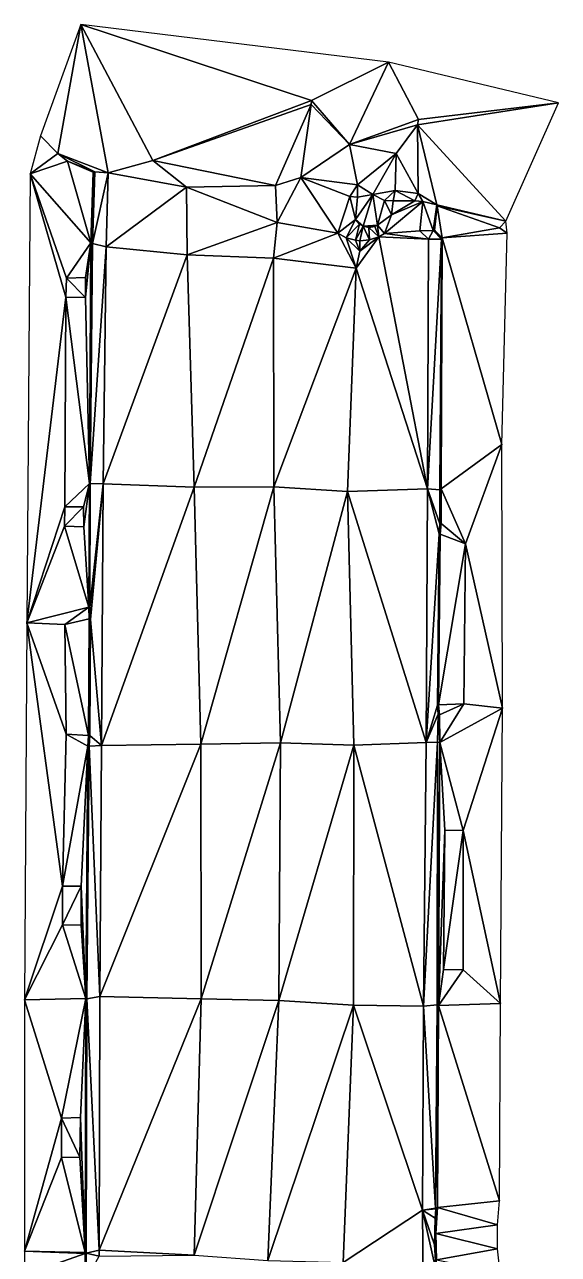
# Model space of a CAD drawing. Header units: feet. Extents: x 6354526 to 6354860, y 1931187 to 1931537.
# Drawn here: x 6354653 to 6354708, y 1931410.1 to 1931536.8 of the extents above; entities that cross this region are included whole.
import ezdxf

# ---------------------------------------------------------------- set-up
doc = ezdxf.new("R2010")
doc.units = ezdxf.units.FT
doc.header["$MEASUREMENT"] = 0
doc.layers.get('0').update_dxf_attribs({"linetype": 'CONTINUOUS'})

msp = doc.modelspace()

# ---------------------------------------------------------------- linework, layer by layer
at = {"linetype": 'Continuous', "lineweight": -3}
for points in [[(6354656.4, 1931523.57, 149.14), (6354658.77, 1931536.85, 139.64), (6354654.61, 1931525.4, 148.96)], [(6354656.4, 1931523.57, 149.14), (6354661.57, 1931521.57, 148.4), (6354658.77, 1931536.85, 139.64)], [(6354682.54, 1931529.03, 140.22), (6354658.77, 1931536.85, 139.64), (6354666.2, 1931522.84, 149.26)], [(6354666.2, 1931522.84, 149.26), (6354658.77, 1931536.85, 139.64), (6354661.57, 1931521.57, 148.4)], [(6354682.54, 1931529.03, 140.22), (6354690.45, 1931532.98, 139.88), (6354658.77, 1931536.85, 139.64)], [(6354682.54, 1931529.03, 140.22), (6354686.44, 1931524.48, 143.83), (6354690.45, 1931532.98, 139.88)], [(6354693.56, 1931527.08, 140.27), (6354690.45, 1931532.98, 139.88), (6354686.44, 1931524.48, 143.83)], [(6354693.56, 1931527.08, 140.27), (6354707.97, 1931528.78, 140.02), (6354690.45, 1931532.98, 139.88)], [(6354682.54, 1931529.03, 140.22), (6354666.2, 1931522.84, 149.26), (6354682.51, 1931528.63, 141.62)], [(6354666.2, 1931522.84, 149.26), (6354678.81, 1931520.26, 148.86), (6354682.51, 1931528.63, 141.62)], [(6354678.81, 1931520.26, 148.86), (6354681.42, 1931521.08, 149.12), (6354682.51, 1931528.63, 141.62)], [(6354681.42, 1931521.08, 149.12), (6354686.44, 1931524.48, 143.83), (6354682.51, 1931528.63, 141.62)], [(6354682.54, 1931529.03, 140.22), (6354682.51, 1931528.63, 141.62), (6354686.44, 1931524.48, 143.83)], [(6354702.54, 1931516.59, 148.84), (6354707.97, 1931528.78, 140.02), (6354693.46, 1931526.52, 141)], [(6354693.56, 1931527.08, 140.27), (6354693.46, 1931526.52, 141), (6354707.97, 1931528.78, 140.02)], [(6354693.56, 1931527.08, 140.27), (6354686.44, 1931524.48, 143.83), (6354693.46, 1931526.52, 141)], [(6354693.46, 1931526.52, 141), (6354686.44, 1931524.48, 143.83), (6354691.25, 1931523.58, 143.81)], [(6354693.51, 1931519.45, 148.35), (6354693.46, 1931526.52, 141), (6354691.25, 1931523.58, 143.81)], [(6354702.54, 1931516.59, 148.84), (6354693.46, 1931526.52, 141), (6354695.45, 1931518.27, 148.46)], [(6354693.51, 1931519.45, 148.35), (6354695.45, 1931518.27, 148.46), (6354693.46, 1931526.52, 141)], [(6354656.4, 1931523.57, 149.14), (6354654.61, 1931525.4, 148.96), (6354653.56, 1931521.47, 148.81)], [(6354681.42, 1931521.08, 149.12), (6354687.26, 1931520.33, 146.8), (6354686.44, 1931524.48, 143.83)], [(6354691.25, 1931523.58, 143.81), (6354686.44, 1931524.48, 143.83), (6354687.26, 1931520.33, 146.8)], [(6354657.39, 1931522.79, 148.8), (6354656.4, 1931523.57, 149.14), (6354653.56, 1931521.47, 148.81)], [(6354657.39, 1931522.79, 148.8), (6354660.21, 1931521.68, 148.29), (6354656.4, 1931523.57, 149.14)], [(6354656.4, 1931523.57, 149.14), (6354660.21, 1931521.68, 148.29), (6354661.57, 1931521.57, 148.4)], [(6354691.25, 1931523.58, 143.81), (6354687.26, 1931520.33, 146.8), (6354688.85, 1931519.35, 147.13)], [(6354691.25, 1931523.58, 143.81), (6354688.85, 1931519.35, 147.13), (6354691.17, 1931519.77, 147.21)], [(6354693.51, 1931519.45, 148.35), (6354691.25, 1931523.58, 143.81), (6354691.17, 1931519.77, 147.21)], [(6354657.39, 1931522.79, 148.8), (6354653.56, 1931521.47, 148.81), (6354659.8, 1931514.35, 148.65)], [(6354657.39, 1931522.79, 148.8), (6354659.8, 1931514.35, 148.65), (6354660.04, 1931521.63, 148.71)], [(6354657.39, 1931522.79, 148.8), (6354660.04, 1931521.63, 148.71), (6354660.21, 1931521.68, 148.29)], [(6354660.04, 1931521.63, 148.71), (6354659.97, 1931514.3, 148.21), (6354660.21, 1931521.68, 148.29)], [(6354659.97, 1931514.3, 148.21), (6354661.57, 1931521.57, 148.4), (6354660.21, 1931521.68, 148.29)], [(6354666.2, 1931522.84, 149.26), (6354661.57, 1931521.57, 148.4), (6354669.65, 1931520.11, 148.56)], [(6354666.2, 1931522.84, 149.26), (6354669.65, 1931520.11, 148.56), (6354678.81, 1931520.26, 148.86)], [(6354653.2, 1931475.21, 148.58), (6354657.22, 1931508.76, 148.61), (6354653.56, 1931521.47, 148.81)], [(6354653.56, 1931521.47, 148.81), (6354657.3, 1931510.71, 148.59), (6354659.8, 1931514.35, 148.65)], [(6354653.56, 1931521.47, 148.81), (6354657.22, 1931508.76, 148.61), (6354657.3, 1931510.71, 148.59)], [(6354660.04, 1931521.63, 148.71), (6354659.8, 1931514.35, 148.65), (6354659.97, 1931514.3, 148.21)], [(6354661.57, 1931521.57, 148.4), (6354659.97, 1931514.3, 148.21), (6354661.37, 1931513.94, 148.43)], [(6354669.65, 1931520.11, 148.56), (6354661.57, 1931521.57, 148.4), (6354661.37, 1931513.94, 148.43)], [(6354678.81, 1931520.26, 148.86), (6354679, 1931516.45, 148.83), (6354681.42, 1931521.08, 149.12)], [(6354681.42, 1931521.08, 149.12), (6354679, 1931516.45, 148.83), (6354685.24, 1931515.37, 148.64)], [(6354681.42, 1931521.08, 149.12), (6354686.47, 1931519.14, 148.02), (6354687.26, 1931520.33, 146.8)], [(6354681.42, 1931521.08, 149.12), (6354685.24, 1931515.37, 148.64), (6354686.47, 1931519.14, 148.02)], [(6354669.71, 1931513.14, 148.72), (6354669.65, 1931520.11, 148.56), (6354661.37, 1931513.94, 148.43)], [(6354678.81, 1931520.26, 148.86), (6354669.65, 1931520.11, 148.56), (6354679, 1931516.45, 148.83)], [(6354669.71, 1931513.14, 148.72), (6354679, 1931516.45, 148.83), (6354669.65, 1931520.11, 148.56)], [(6354686.47, 1931519.14, 148.02), (6354687.26, 1931519.07, 147.28), (6354687.26, 1931520.33, 146.8)], [(6354687.06, 1931516.75, 147.83), (6354687.84, 1931516.07, 147.64), (6354688.85, 1931519.35, 147.13)], [(6354687.06, 1931516.75, 147.83), (6354688.85, 1931519.35, 147.13), (6354687.26, 1931519.07, 147.28)], [(6354687.26, 1931520.33, 146.8), (6354687.26, 1931519.07, 147.28), (6354688.85, 1931519.35, 147.13)], [(6354689.32, 1931516.17, 147.62), (6354688.85, 1931519.35, 147.13), (6354687.84, 1931516.07, 147.64)], [(6354691.17, 1931519.77, 147.21), (6354688.85, 1931519.35, 147.13), (6354690.05, 1931518.72, 147.29)], [(6354689.32, 1931516.17, 147.62), (6354690.05, 1931518.72, 147.29), (6354688.85, 1931519.35, 147.13)], [(6354690.96, 1931518.69, 148.09), (6354691.17, 1931519.77, 147.21), (6354690.05, 1931518.72, 147.29)], [(6354693.19, 1931518.68, 148.41), (6354691.17, 1931519.77, 147.21), (6354690.96, 1931518.69, 148.09)], [(6354693.19, 1931518.68, 148.41), (6354693.51, 1931519.45, 148.35), (6354691.17, 1931519.77, 147.21)], [(6354693.19, 1931518.68, 148.41), (6354694.02, 1931518.62, 148.54), (6354693.51, 1931519.45, 148.35)], [(6354693.51, 1931519.45, 148.35), (6354694.02, 1931518.62, 148.54), (6354695.45, 1931518.27, 148.46)], [(6354686.47, 1931519.14, 148.02), (6354685.24, 1931515.37, 148.64), (6354687.06, 1931516.75, 147.83)], [(6354686.47, 1931519.14, 148.02), (6354687.06, 1931516.75, 147.83), (6354687.26, 1931519.07, 147.28)], [(6354690.78, 1931517.24, 148.12), (6354690.05, 1931518.72, 147.29), (6354689.32, 1931516.17, 147.62)], [(6354690.78, 1931517.24, 148.12), (6354690.96, 1931518.69, 148.09), (6354690.05, 1931518.72, 147.29)], [(6354690.06, 1931515.31, 148.3), (6354693.71, 1931515.6, 148.8), (6354694.02, 1931518.62, 148.54)], [(6354690.06, 1931515.31, 148.3), (6354694.02, 1931518.62, 148.54), (6354690.78, 1931517.24, 148.12)], [(6354693.19, 1931518.68, 148.41), (6354690.96, 1931518.69, 148.09), (6354690.78, 1931517.24, 148.12)], [(6354693.19, 1931518.68, 148.41), (6354690.78, 1931517.24, 148.12), (6354694.02, 1931518.62, 148.54)], [(6354694.02, 1931518.62, 148.54), (6354693.71, 1931515.6, 148.8), (6354695.07, 1931515.62, 148.7)], [(6354694.02, 1931518.62, 148.54), (6354695.07, 1931515.62, 148.7), (6354695.45, 1931518.27, 148.46)], [(6354695.07, 1931515.62, 148.7), (6354695.48, 1931518.19, 148.92), (6354695.45, 1931518.27, 148.46)], [(6354695.07, 1931515.62, 148.7), (6354695.19, 1931515.65, 149.14), (6354695.48, 1931518.19, 148.92)], [(6354696.01, 1931514.89, 148.74), (6354695.48, 1931518.19, 148.92), (6354695.19, 1931515.65, 149.14)], [(6354702.54, 1931516.59, 148.84), (6354695.45, 1931518.27, 148.46), (6354695.48, 1931518.19, 148.92)], [(6354701.92, 1931515.92, 148.79), (6354695.48, 1931518.19, 148.92), (6354696.01, 1931514.89, 148.74)], [(6354701.92, 1931515.92, 148.79), (6354702.54, 1931516.59, 148.84), (6354695.48, 1931518.19, 148.92)], [(6354686.11, 1931514.89, 148.55), (6354687.06, 1931516.75, 147.83), (6354685.24, 1931515.37, 148.64)], [(6354686.11, 1931514.89, 148.55), (6354687.48, 1931516.28, 147.72), (6354687.06, 1931516.75, 147.83)], [(6354687.48, 1931516.28, 147.72), (6354687.84, 1931516.07, 147.64), (6354687.06, 1931516.75, 147.83)], [(6354690.78, 1931517.24, 148.12), (6354689.32, 1931516.17, 147.62), (6354690.06, 1931515.31, 148.3)], [(6354669.71, 1931513.14, 148.72), (6354678.62, 1931512.77, 148.96), (6354679, 1931516.45, 148.83)], [(6354685.24, 1931515.37, 148.64), (6354679, 1931516.45, 148.83), (6354678.62, 1931512.77, 148.96)], [(6354685.24, 1931515.37, 148.64), (6354678.62, 1931512.77, 148.96), (6354687.13, 1931511.75, 148.76)], [(6354686.11, 1931514.89, 148.55), (6354685.24, 1931515.37, 148.64), (6354687.13, 1931511.75, 148.76)], [(6354687.08, 1931514.62, 148.45), (6354687.48, 1931516.28, 147.72), (6354686.11, 1931514.89, 148.55)], [(6354687.08, 1931514.62, 148.45), (6354687.84, 1931516.07, 147.64), (6354687.48, 1931516.28, 147.72)], [(6354687.52, 1931514.58, 148.41), (6354687.84, 1931516.07, 147.64), (6354687.08, 1931514.62, 148.45)], [(6354688.52, 1931514.66, 148.37), (6354687.84, 1931516.07, 147.64), (6354687.52, 1931514.58, 148.41)], [(6354689.32, 1931516.17, 147.62), (6354687.84, 1931516.07, 147.64), (6354689.07, 1931516.05, 147.62)], [(6354689.07, 1931516.05, 147.62), (6354687.84, 1931516.07, 147.64), (6354688.45, 1931515.94, 147.63)], [(6354688.52, 1931514.66, 148.37), (6354688.45, 1931515.94, 147.63), (6354687.84, 1931516.07, 147.64)], [(6354689.47, 1931514.97, 148.33), (6354689.07, 1931516.05, 147.62), (6354688.45, 1931515.94, 147.63)], [(6354689.47, 1931514.97, 148.33), (6354688.45, 1931515.94, 147.63), (6354688.52, 1931514.66, 148.37)], [(6354689.47, 1931514.97, 148.33), (6354689.32, 1931516.17, 147.62), (6354689.07, 1931516.05, 147.62)], [(6354690.06, 1931515.31, 148.3), (6354689.32, 1931516.17, 147.62), (6354689.47, 1931514.97, 148.33)], [(6354693.71, 1931515.6, 148.8), (6354690.06, 1931515.31, 148.3), (6354694.59, 1931514.75, 148.43)], [(6354694.59, 1931514.75, 148.43), (6354695.07, 1931515.62, 148.7), (6354693.71, 1931515.6, 148.8)], [(6354694.59, 1931514.75, 148.43), (6354695.92, 1931514.74, 148.33), (6354695.07, 1931515.62, 148.7)], [(6354695.07, 1931515.62, 148.7), (6354695.92, 1931514.74, 148.33), (6354695.19, 1931515.65, 149.14)], [(6354695.92, 1931514.74, 148.33), (6354696.01, 1931514.89, 148.74), (6354695.19, 1931515.65, 149.14)], [(6354701.92, 1931515.92, 148.79), (6354696.01, 1931514.89, 148.74), (6354702.71, 1931515.37, 148.77)], [(6354702.16, 1931493.58, 148.72), (6354702.71, 1931515.37, 148.77), (6354696.01, 1931514.89, 148.74)], [(6354701.92, 1931515.92, 148.79), (6354702.71, 1931515.37, 148.77), (6354702.54, 1931516.59, 148.84)], [(6354659.25, 1931510.78, 148.7), (6354659.8, 1931514.35, 148.65), (6354657.3, 1931510.71, 148.59)], [(6354659.8, 1931514.35, 148.65), (6354659.25, 1931510.78, 148.7), (6354659.26, 1931508.72, 148.6)], [(6354659.26, 1931508.72, 148.6), (6354659.66, 1931489.56, 148.44), (6354659.8, 1931514.35, 148.65)], [(6354659.66, 1931489.56, 148.44), (6354659.97, 1931514.3, 148.21), (6354659.8, 1931514.35, 148.65)], [(6354659.97, 1931514.3, 148.21), (6354659.66, 1931489.56, 148.44), (6354659.72, 1931489.56, 148.03)], [(6354659.72, 1931489.56, 148.03), (6354661.37, 1931513.94, 148.43), (6354659.97, 1931514.3, 148.21)], [(6354686.11, 1931514.89, 148.55), (6354687.13, 1931511.75, 148.76), (6354687.52, 1931513.52, 148.67)], [(6354687.08, 1931514.62, 148.45), (6354686.11, 1931514.89, 148.55), (6354687.52, 1931513.52, 148.67)], [(6354687.52, 1931514.58, 148.41), (6354687.08, 1931514.62, 148.45), (6354687.52, 1931513.52, 148.67)], [(6354694.49, 1931489.01, 148.25), (6354689.47, 1931514.97, 148.33), (6354687.13, 1931511.75, 148.76)], [(6354689.47, 1931514.97, 148.33), (6354687.52, 1931513.52, 148.67), (6354687.13, 1931511.75, 148.76)], [(6354689.47, 1931514.97, 148.33), (6354688.52, 1931514.66, 148.37), (6354687.52, 1931513.52, 148.67)], [(6354688.52, 1931514.66, 148.37), (6354687.52, 1931514.58, 148.41), (6354687.52, 1931513.52, 148.67)], [(6354690.06, 1931515.31, 148.3), (6354689.47, 1931514.97, 148.33), (6354694.59, 1931514.75, 148.43)], [(6354694.49, 1931489.01, 148.25), (6354694.59, 1931514.75, 148.43), (6354689.47, 1931514.97, 148.33)], [(6354695.92, 1931514.74, 148.33), (6354694.59, 1931514.75, 148.43), (6354694.49, 1931489.01, 148.25)], [(6354695.92, 1931514.74, 148.33), (6354694.49, 1931489.01, 148.25), (6354695.75, 1931488.91, 148.14)], [(6354695.75, 1931488.91, 148.14), (6354695.91, 1931489, 148.58), (6354695.92, 1931514.74, 148.33)], [(6354702.16, 1931493.58, 148.72), (6354696.01, 1931514.89, 148.74), (6354695.91, 1931489, 148.58)], [(6354695.91, 1931489, 148.58), (6354696.01, 1931514.89, 148.74), (6354695.92, 1931514.74, 148.33)], [(6354659.72, 1931489.56, 148.03), (6354661.07, 1931489.53, 148.23), (6354661.37, 1931513.94, 148.43)], [(6354669.71, 1931513.14, 148.72), (6354661.37, 1931513.94, 148.43), (6354661.07, 1931489.53, 148.23)], [(6354670.46, 1931489.2, 148.63), (6354669.71, 1931513.14, 148.72), (6354661.07, 1931489.53, 148.23)], [(6354670.46, 1931489.2, 148.63), (6354678.62, 1931512.77, 148.96), (6354669.71, 1931513.14, 148.72)], [(6354670.46, 1931489.2, 148.63), (6354678.64, 1931489.22, 148.73), (6354678.62, 1931512.77, 148.96)], [(6354678.64, 1931489.22, 148.73), (6354687.13, 1931511.75, 148.76), (6354678.62, 1931512.77, 148.96)], [(6354678.64, 1931489.22, 148.73), (6354686.24, 1931488.75, 148.61), (6354687.13, 1931511.75, 148.76)], [(6354686.24, 1931488.75, 148.61), (6354694.49, 1931489.01, 148.25), (6354687.13, 1931511.75, 148.76)], [(6354657.3, 1931510.71, 148.59), (6354657.22, 1931508.76, 148.61), (6354659.26, 1931508.72, 148.6)], [(6354659.25, 1931510.78, 148.7), (6354657.3, 1931510.71, 148.59), (6354659.26, 1931508.72, 148.6)], [(6354653.2, 1931475.21, 148.58), (6354657.12, 1931487.16, 148.42), (6354657.22, 1931508.76, 148.61)], [(6354657.22, 1931508.76, 148.61), (6354657.12, 1931487.16, 148.42), (6354659.66, 1931489.56, 148.44)], [(6354657.22, 1931508.76, 148.61), (6354659.66, 1931489.56, 148.44), (6354659.26, 1931508.72, 148.6)], [(6354698.4, 1931483.34, 148.58), (6354702.16, 1931493.58, 148.72), (6354695.91, 1931489, 148.58)], [(6354698.4, 1931483.34, 148.58), (6354702.22, 1931466.4, 148.54), (6354702.16, 1931493.58, 148.72)], [(6354659.04, 1931487.17, 148.44), (6354659.66, 1931489.56, 148.44), (6354657.12, 1931487.16, 148.42)], [(6354659.66, 1931489.56, 148.44), (6354659.04, 1931487.17, 148.44), (6354659.07, 1931485.1, 148.44)], [(6354659.66, 1931489.56, 148.44), (6354659.07, 1931485.1, 148.44), (6354659.58, 1931476.83, 148.42)], [(6354659.72, 1931489.56, 148.03), (6354659.66, 1931489.56, 148.44), (6354659.58, 1931476.83, 148.42)], [(6354659.72, 1931489.56, 148.03), (6354659.58, 1931476.83, 148.42), (6354659.71, 1931476.8, 147.98)], [(6354659.71, 1931476.8, 147.98), (6354661.07, 1931489.53, 148.23), (6354659.72, 1931489.56, 148.03)], [(6354661.07, 1931489.53, 148.23), (6354659.71, 1931476.8, 147.98), (6354659.75, 1931475.54, 147.95)], [(6354659.75, 1931475.54, 147.95), (6354660.88, 1931462.56, 148.05), (6354661.07, 1931489.53, 148.23)], [(6354670.46, 1931489.2, 148.63), (6354661.07, 1931489.53, 148.23), (6354660.88, 1931462.56, 148.05)], [(6354671.14, 1931462.72, 148.63), (6354670.46, 1931489.2, 148.63), (6354660.88, 1931462.56, 148.05)], [(6354671.14, 1931462.72, 148.63), (6354678.64, 1931489.22, 148.73), (6354670.46, 1931489.2, 148.63)], [(6354671.14, 1931462.72, 148.63), (6354679.35, 1931462.85, 148.6), (6354678.64, 1931489.22, 148.73)], [(6354679.35, 1931462.85, 148.6), (6354686.24, 1931488.75, 148.61), (6354678.64, 1931489.22, 148.73)], [(6354679.35, 1931462.85, 148.6), (6354686.89, 1931462.61, 148.43), (6354686.24, 1931488.75, 148.61)], [(6354686.24, 1931488.75, 148.61), (6354694.36, 1931462.89, 148.1), (6354694.49, 1931489.01, 148.25)], [(6354686.89, 1931462.61, 148.43), (6354694.36, 1931462.89, 148.1), (6354686.24, 1931488.75, 148.61)], [(6354694.36, 1931462.89, 148.1), (6354695.7, 1931484.39, 148.11), (6354694.49, 1931489.01, 148.25)], [(6354694.49, 1931489.01, 148.25), (6354695.7, 1931484.39, 148.11), (6354695.77, 1931485.41, 148.11)], [(6354694.49, 1931489.01, 148.25), (6354695.77, 1931485.41, 148.11), (6354695.75, 1931488.91, 148.14)], [(6354695.75, 1931488.91, 148.14), (6354695.88, 1931485.43, 148.55), (6354695.91, 1931489, 148.58)], [(6354695.75, 1931488.91, 148.14), (6354695.77, 1931485.41, 148.11), (6354695.88, 1931485.43, 148.55)], [(6354698.4, 1931483.34, 148.58), (6354695.91, 1931489, 148.58), (6354695.88, 1931485.43, 148.55)], [(6354653.2, 1931475.21, 148.58), (6354657.09, 1931485.15, 148.41), (6354657.12, 1931487.16, 148.42)], [(6354659.04, 1931487.17, 148.44), (6354657.09, 1931485.15, 148.41), (6354659.07, 1931485.1, 148.44)], [(6354659.04, 1931487.17, 148.44), (6354657.12, 1931487.16, 148.42), (6354657.09, 1931485.15, 148.41)], [(6354653.2, 1931475.21, 148.58), (6354659.58, 1931476.83, 148.42), (6354657.09, 1931485.15, 148.41)], [(6354657.09, 1931485.15, 148.41), (6354659.58, 1931476.83, 148.42), (6354659.07, 1931485.1, 148.44)], [(6354695.7, 1931484.39, 148.11), (6354695.78, 1931484.34, 148.28), (6354695.88, 1931485.43, 148.55)], [(6354695.77, 1931485.41, 148.11), (6354695.7, 1931484.39, 148.11), (6354695.88, 1931485.43, 148.55)], [(6354698.4, 1931483.34, 148.58), (6354695.88, 1931485.43, 148.55), (6354695.78, 1931484.34, 148.28)], [(6354694.36, 1931462.89, 148.1), (6354695.52, 1931466.73, 147.94), (6354695.7, 1931484.39, 148.11)], [(6354695.7, 1931484.39, 148.11), (6354695.52, 1931466.73, 147.94), (6354695.78, 1931484.34, 148.28)], [(6354695.52, 1931466.73, 147.94), (6354695.61, 1931466.76, 148.13), (6354695.78, 1931484.34, 148.28)], [(6354698.4, 1931483.34, 148.58), (6354695.78, 1931484.34, 148.28), (6354695.61, 1931466.76, 148.13)], [(6354698.24, 1931466.86, 148.46), (6354698.4, 1931483.34, 148.58), (6354695.61, 1931466.76, 148.13)], [(6354698.24, 1931466.86, 148.46), (6354702.22, 1931466.4, 148.54), (6354698.4, 1931483.34, 148.58)], [(6354657.12, 1931475.04, 148.43), (6354659.58, 1931476.83, 148.42), (6354653.2, 1931475.21, 148.58)], [(6354657.12, 1931475.04, 148.43), (6354659.61, 1931475.61, 148.07), (6354659.58, 1931476.83, 148.42)], [(6354659.71, 1931476.8, 147.98), (6354659.58, 1931476.83, 148.42), (6354659.61, 1931475.61, 148.07)], [(6354659.75, 1931475.54, 147.95), (6354659.71, 1931476.8, 147.98), (6354659.61, 1931475.61, 148.07)], [(6354652.98, 1931436.36, 148.24), (6354656.89, 1931448.06, 148.3), (6354653.2, 1931475.21, 148.58)], [(6354657.26, 1931463.74, 148.41), (6354653.2, 1931475.21, 148.58), (6354656.89, 1931448.06, 148.3)], [(6354657.26, 1931463.74, 148.41), (6354657.12, 1931475.04, 148.43), (6354653.2, 1931475.21, 148.58)], [(6354657.12, 1931475.04, 148.43), (6354659.55, 1931463.61, 148.05), (6354659.61, 1931475.61, 148.07)], [(6354657.26, 1931463.74, 148.41), (6354659.55, 1931463.61, 148.05), (6354657.12, 1931475.04, 148.43)], [(6354659.55, 1931463.61, 148.05), (6354659.75, 1931475.54, 147.95), (6354659.61, 1931475.61, 148.07)], [(6354659.69, 1931463.59, 147.86), (6354659.75, 1931475.54, 147.95), (6354659.55, 1931463.61, 148.05)], [(6354660.88, 1931462.56, 148.05), (6354659.75, 1931475.54, 147.95), (6354659.69, 1931463.59, 147.86)], [(6354694.36, 1931462.89, 148.1), (6354695.6, 1931465.78, 147.94), (6354695.52, 1931466.73, 147.94)], [(6354695.52, 1931466.73, 147.94), (6354695.6, 1931465.78, 147.94), (6354695.61, 1931466.76, 148.13)], [(6354695.6, 1931465.78, 147.94), (6354695.71, 1931465.73, 148.4), (6354695.61, 1931466.76, 148.13)], [(6354698.24, 1931466.86, 148.46), (6354695.61, 1931466.76, 148.13), (6354695.71, 1931465.73, 148.4)], [(6354698.24, 1931466.86, 148.46), (6354695.71, 1931465.73, 148.4), (6354695.74, 1931462.88, 148.4)], [(6354698.24, 1931466.86, 148.46), (6354695.74, 1931462.88, 148.4), (6354702.22, 1931466.4, 148.54)], [(6354702.22, 1931466.4, 148.54), (6354695.74, 1931462.88, 148.4), (6354698.17, 1931453.8, 148.44)], [(6354701.99, 1931435.98, 148.41), (6354702.22, 1931466.4, 148.54), (6354698.17, 1931453.8, 148.44)], [(6354694.36, 1931462.89, 148.1), (6354695.53, 1931462.92, 147.95), (6354695.6, 1931465.78, 147.94)], [(6354695.6, 1931465.78, 147.94), (6354695.53, 1931462.92, 147.95), (6354695.71, 1931465.73, 148.4)], [(6354695.53, 1931462.92, 147.95), (6354695.74, 1931462.88, 148.4), (6354695.71, 1931465.73, 148.4)], [(6354657.26, 1931463.74, 148.41), (6354656.89, 1931448.06, 148.3), (6354659.5, 1931462.51, 148.27)], [(6354657.26, 1931463.74, 148.41), (6354659.5, 1931462.51, 148.27), (6354659.55, 1931463.61, 148.05)], [(6354659.64, 1931462.51, 147.84), (6354659.55, 1931463.61, 148.05), (6354659.5, 1931462.51, 148.27)], [(6354659.64, 1931462.51, 147.84), (6354659.69, 1931463.59, 147.86), (6354659.55, 1931463.61, 148.05)], [(6354660.88, 1931462.56, 148.05), (6354659.69, 1931463.59, 147.86), (6354659.64, 1931462.51, 147.84)], [(6354658.8, 1931448.07, 148.23), (6354659.5, 1931462.51, 148.27), (6354656.89, 1931448.06, 148.3)], [(6354658.8, 1931448.07, 148.23), (6354659.29, 1931436.5, 148.15), (6354659.5, 1931462.51, 148.27)], [(6354659.64, 1931462.51, 147.84), (6354659.29, 1931436.5, 148.15), (6354659.37, 1931436.45, 147.72)], [(6354659.64, 1931462.51, 147.84), (6354659.5, 1931462.51, 148.27), (6354659.29, 1931436.5, 148.15)], [(6354659.64, 1931462.51, 147.84), (6354659.37, 1931436.45, 147.72), (6354660.71, 1931436.7, 147.92)], [(6354659.64, 1931462.51, 147.84), (6354660.71, 1931436.7, 147.92), (6354660.88, 1931462.56, 148.05)], [(6354671.14, 1931462.72, 148.63), (6354660.88, 1931462.56, 148.05), (6354660.71, 1931436.7, 147.92)], [(6354671.17, 1931436.47, 148.43), (6354671.14, 1931462.72, 148.63), (6354660.71, 1931436.7, 147.92)], [(6354671.17, 1931436.47, 148.43), (6354679.35, 1931462.85, 148.6), (6354671.14, 1931462.72, 148.63)], [(6354671.17, 1931436.47, 148.43), (6354679.16, 1931436.28, 148.47), (6354679.35, 1931462.85, 148.6)], [(6354679.16, 1931436.28, 148.47), (6354686.89, 1931462.61, 148.43), (6354679.35, 1931462.85, 148.6)], [(6354679.16, 1931436.28, 148.47), (6354686.87, 1931435.8, 148.29), (6354686.89, 1931462.61, 148.43)], [(6354686.87, 1931435.8, 148.29), (6354694.09, 1931435.71, 147.96), (6354686.89, 1931462.61, 148.43)], [(6354686.89, 1931462.61, 148.43), (6354694.09, 1931435.71, 147.96), (6354694.36, 1931462.89, 148.1)], [(6354694.09, 1931435.71, 147.96), (6354695.49, 1931435.83, 147.81), (6354695.53, 1931462.92, 147.95)], [(6354694.09, 1931435.71, 147.96), (6354695.53, 1931462.92, 147.95), (6354694.36, 1931462.89, 148.1)], [(6354695.49, 1931435.83, 147.81), (6354695.74, 1931462.88, 148.4), (6354695.53, 1931462.92, 147.95)], [(6354695.49, 1931435.83, 147.81), (6354695.61, 1931435.78, 148.26), (6354695.74, 1931462.88, 148.4)], [(6354695.61, 1931435.78, 148.26), (6354696.28, 1931453.84, 148.28), (6354695.74, 1931462.88, 148.4)], [(6354696.28, 1931453.84, 148.28), (6354698.17, 1931453.8, 148.44), (6354695.74, 1931462.88, 148.4)], [(6354695.61, 1931435.78, 148.26), (6354696.14, 1931439.5, 148.22), (6354696.28, 1931453.84, 148.28)], [(6354696.28, 1931453.84, 148.28), (6354696.14, 1931439.5, 148.22), (6354698.17, 1931453.8, 148.44)], [(6354698.17, 1931453.8, 148.44), (6354696.14, 1931439.5, 148.22), (6354698.17, 1931439.44, 148.26)], [(6354701.99, 1931435.98, 148.41), (6354698.17, 1931453.8, 148.44), (6354698.17, 1931439.44, 148.26)], [(6354652.98, 1931436.36, 148.24), (6354656.89, 1931444.1, 148.23), (6354656.89, 1931448.06, 148.3)], [(6354658.8, 1931448.07, 148.23), (6354656.89, 1931444.1, 148.23), (6354658.81, 1931444.05, 148.07)], [(6354658.8, 1931448.07, 148.23), (6354656.89, 1931448.06, 148.3), (6354656.89, 1931444.1, 148.23)], [(6354658.8, 1931448.07, 148.23), (6354658.81, 1931444.05, 148.07), (6354659.29, 1931436.5, 148.15)], [(6354652.98, 1931436.36, 148.24), (6354659.29, 1931436.5, 148.15), (6354656.89, 1931444.1, 148.23)], [(6354656.89, 1931444.1, 148.23), (6354659.29, 1931436.5, 148.15), (6354658.81, 1931444.05, 148.07)], [(6354698.17, 1931439.44, 148.26), (6354696.14, 1931439.5, 148.22), (6354695.61, 1931435.78, 148.26)], [(6354701.99, 1931435.98, 148.41), (6354698.17, 1931439.44, 148.26), (6354695.61, 1931435.78, 148.26)], [(6354652.97, 1931410.46, 148.08), (6354656.79, 1931424.16, 148.16), (6354652.98, 1931436.36, 148.24)], [(6354659.29, 1931436.5, 148.15), (6354652.98, 1931436.36, 148.24), (6354656.79, 1931424.16, 148.16)], [(6354659.29, 1931436.5, 148.15), (6354656.79, 1931424.16, 148.16), (6354658.73, 1931424.23, 148.18)], [(6354659.29, 1931436.5, 148.15), (6354658.73, 1931424.23, 148.18), (6354659.22, 1931410.33, 147.97)], [(6354659.37, 1931436.45, 147.72), (6354659.29, 1931436.5, 148.15), (6354659.22, 1931410.33, 147.97)], [(6354659.37, 1931436.45, 147.72), (6354659.22, 1931410.33, 147.97), (6354659.31, 1931410.24, 147.54)], [(6354659.37, 1931436.45, 147.72), (6354659.31, 1931410.24, 147.54), (6354660.65, 1931410.57, 147.72)], [(6354659.37, 1931436.45, 147.72), (6354660.65, 1931410.57, 147.72), (6354660.71, 1931436.7, 147.92)], [(6354671.17, 1931436.47, 148.43), (6354660.71, 1931436.7, 147.92), (6354660.65, 1931410.57, 147.72)], [(6354670.44, 1931410.05, 148.27), (6354671.17, 1931436.47, 148.43), (6354660.65, 1931410.57, 147.72)], [(6354670.44, 1931410.05, 148.27), (6354679.16, 1931436.28, 148.47), (6354671.17, 1931436.47, 148.43)], [(6354670.44, 1931410.05, 148.27), (6354678.03, 1931409.51, 148.3), (6354679.16, 1931436.28, 148.47)], [(6354678.03, 1931409.51, 148.3), (6354686.87, 1931435.8, 148.29), (6354679.16, 1931436.28, 148.47)], [(6354678.03, 1931409.51, 148.3), (6354685.81, 1931409.3, 148.24), (6354686.87, 1931435.8, 148.29)], [(6354685.81, 1931409.3, 148.24), (6354693.97, 1931414.67, 147.9), (6354686.87, 1931435.8, 148.29)], [(6354686.87, 1931435.8, 148.29), (6354693.97, 1931414.67, 147.9), (6354694.09, 1931435.71, 147.96)], [(6354694.09, 1931435.71, 147.96), (6354693.97, 1931414.67, 147.9), (6354695.32, 1931414.88, 147.72)], [(6354694.09, 1931435.71, 147.96), (6354695.32, 1931414.88, 147.72), (6354695.49, 1931435.83, 147.81)], [(6354695.52, 1931414.96, 148.18), (6354695.49, 1931435.83, 147.81), (6354695.32, 1931414.88, 147.72)], [(6354695.52, 1931414.96, 148.18), (6354695.61, 1931435.78, 148.26), (6354695.49, 1931435.83, 147.81)], [(6354701.91, 1931415.63, 148.3), (6354695.61, 1931435.78, 148.26), (6354695.52, 1931414.96, 148.18)], [(6354701.91, 1931415.63, 148.3), (6354701.99, 1931435.98, 148.41), (6354695.61, 1931435.78, 148.26)], [(6354652.97, 1931410.46, 148.08), (6354656.76, 1931420.11, 148.26), (6354656.79, 1931424.16, 148.16)], [(6354656.79, 1931424.16, 148.16), (6354656.76, 1931420.11, 148.26), (6354658.67, 1931420.13, 148.04)], [(6354658.73, 1931424.23, 148.18), (6354656.79, 1931424.16, 148.16), (6354658.67, 1931420.13, 148.04)], [(6354658.73, 1931424.23, 148.18), (6354658.67, 1931420.13, 148.04), (6354659.22, 1931410.33, 147.97)], [(6354652.97, 1931410.46, 148.08), (6354659.22, 1931410.33, 147.97), (6354656.76, 1931420.11, 148.26)], [(6354656.76, 1931420.11, 148.26), (6354659.22, 1931410.33, 147.97), (6354658.67, 1931420.13, 148.04)], [(6354701.69, 1931413.18, 148.31), (6354701.91, 1931415.63, 148.3), (6354695.52, 1931414.96, 148.18)], [(6354693.97, 1931414.67, 147.9), (6354685.81, 1931409.3, 148.24), (6354694.09, 1931402.8, 147.87)], [(6354693.97, 1931414.67, 147.9), (6354695.35, 1931414.82, 147.71), (6354695.32, 1931414.88, 147.72)], [(6354693.97, 1931414.67, 147.9), (6354695.27, 1931413.85, 147.72), (6354695.35, 1931414.82, 147.71)], [(6354694.09, 1931402.8, 147.87), (6354695.37, 1931408.4, 147.75), (6354693.97, 1931414.67, 147.9)], [(6354695.37, 1931408.4, 147.75), (6354695.2, 1931411.12, 147.73), (6354693.97, 1931414.67, 147.9)], [(6354695.27, 1931413.85, 147.72), (6354693.97, 1931414.67, 147.9), (6354695.2, 1931411.12, 147.73)], [(6354695.52, 1931414.96, 148.18), (6354695.27, 1931413.85, 147.72), (6354695.34, 1931412.27, 148.19)], [(6354695.35, 1931414.82, 147.71), (6354695.27, 1931413.85, 147.72), (6354695.52, 1931414.96, 148.18)], [(6354695.35, 1931414.82, 147.71), (6354695.52, 1931414.96, 148.18), (6354695.32, 1931414.88, 147.72)], [(6354695.34, 1931412.27, 148.19), (6354701.69, 1931413.18, 148.31), (6354695.52, 1931414.96, 148.18)], [(6354695.2, 1931411.12, 147.73), (6354695.34, 1931412.27, 148.19), (6354695.27, 1931413.85, 147.72)], [(6354701.7, 1931410.71, 148.32), (6354701.69, 1931413.18, 148.31), (6354695.34, 1931412.27, 148.19)], [(6354695.34, 1931412.27, 148.19), (6354695.2, 1931411.12, 147.73), (6354695.4, 1931409.57, 148.19)], [(6354695.4, 1931409.57, 148.19), (6354701.7, 1931410.71, 148.32), (6354695.34, 1931412.27, 148.19)], [(6354652.99, 1931408.03, 148.05), (6354659.23, 1931410.21, 147.97), (6354652.97, 1931410.46, 148.08)], [(6354652.97, 1931410.46, 148.08), (6354659.23, 1931410.21, 147.97), (6354659.22, 1931410.33, 147.97)], [(6354652.99, 1931408.03, 148.05), (6354659.18, 1931407.45, 147.96), (6354659.23, 1931410.21, 147.97)], [(6354659.27, 1931407.48, 147.53), (6354659.23, 1931410.21, 147.97), (6354659.18, 1931407.45, 147.96)], [(6354659.31, 1931410.24, 147.54), (6354659.22, 1931410.33, 147.97), (6354659.23, 1931410.21, 147.97)], [(6354659.31, 1931410.24, 147.54), (6354659.23, 1931410.21, 147.97), (6354659.27, 1931407.48, 147.53)], [(6354659.27, 1931407.48, 147.53), (6354660.67, 1931409.96, 147.72), (6354659.31, 1931410.24, 147.54)], [(6354660.65, 1931410.57, 147.72), (6354659.31, 1931410.24, 147.54), (6354660.67, 1931409.96, 147.72)], [(6354670.44, 1931410.05, 148.27), (6354660.65, 1931410.57, 147.72), (6354660.67, 1931409.96, 147.72)], [(6354695.2, 1931411.12, 147.73), (6354695.37, 1931408.4, 147.75), (6354695.4, 1931409.57, 148.19)], [(6354701.96, 1931408.27, 148.33), (6354701.7, 1931410.71, 148.32), (6354695.4, 1931409.57, 148.19)]]:
    msp.add_3dface(points, dxfattribs=at)

doc.saveas('drawing.dxf')
